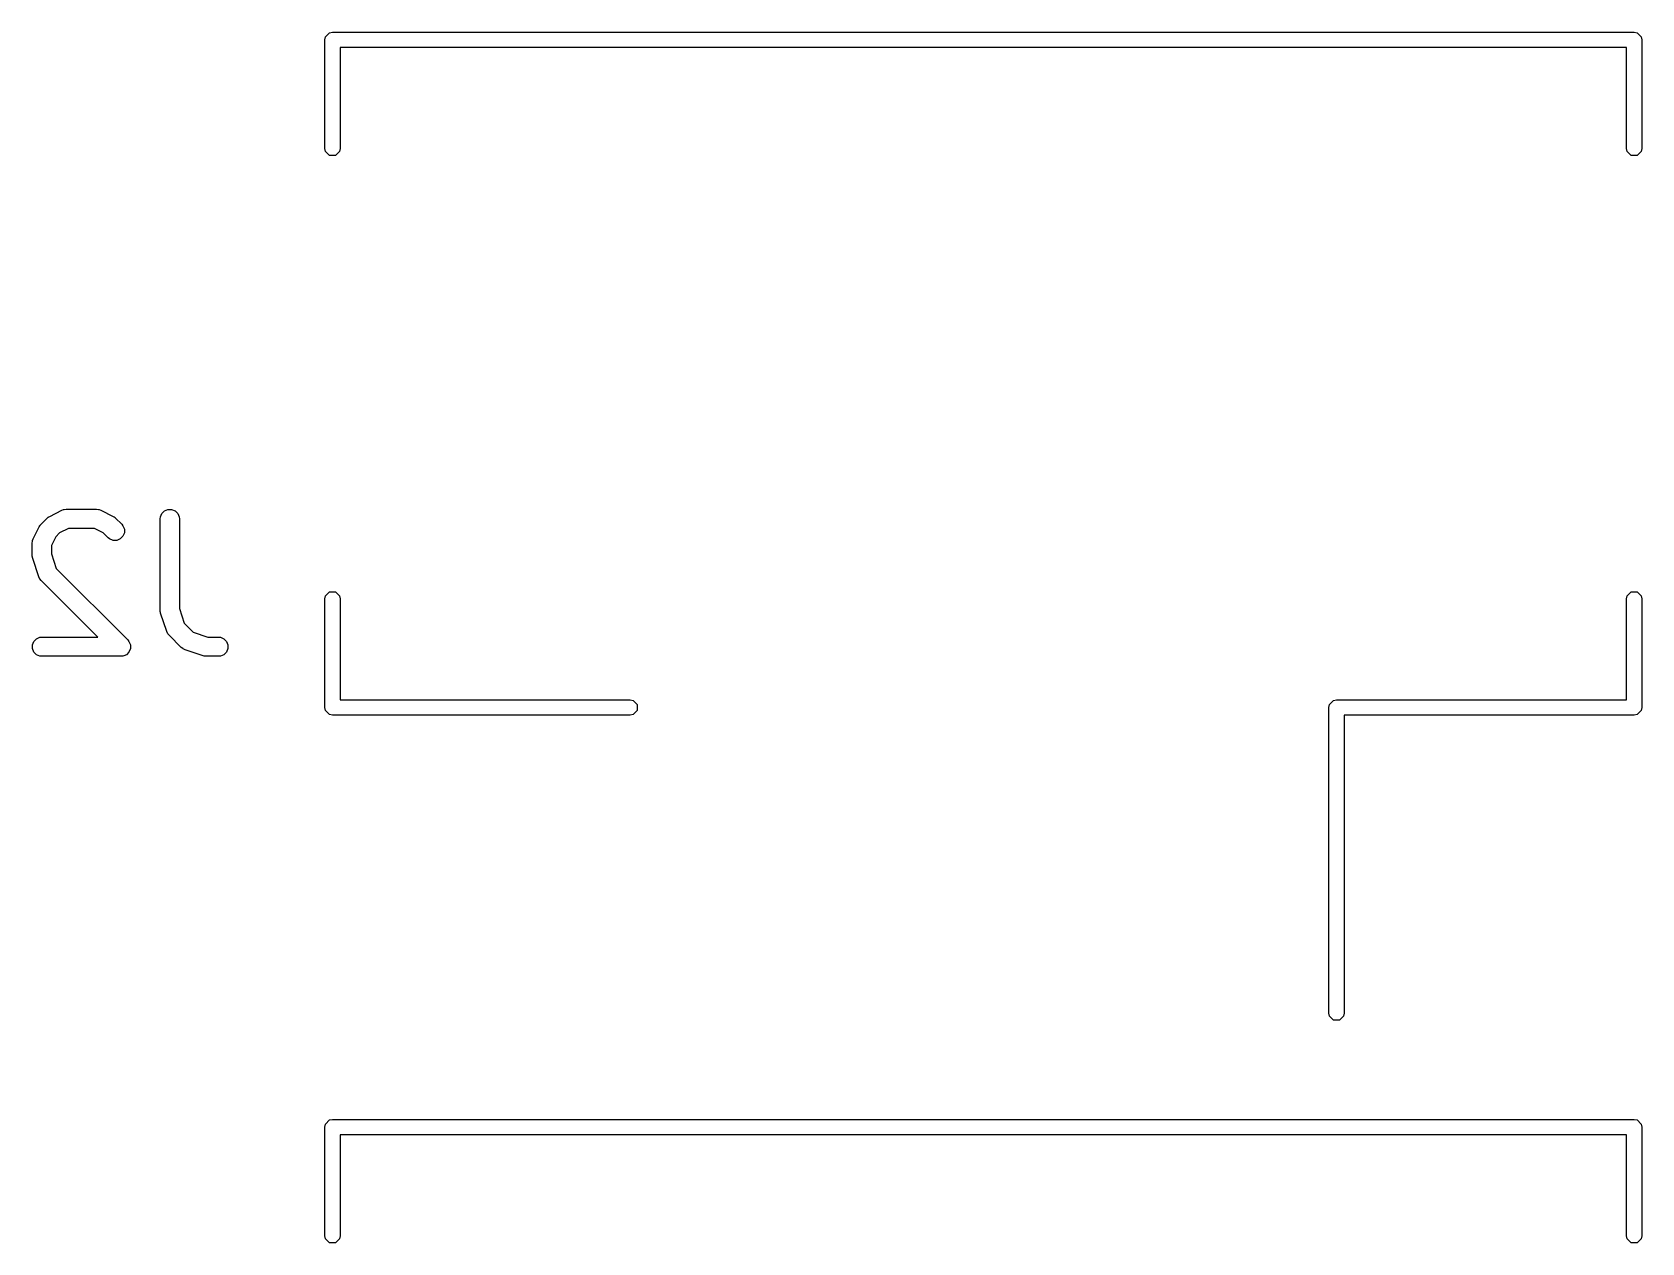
# Model space of a CAD drawing. Header units: inches. Extents: x 0.98 to 7.44, y -5.29 to -1.05.
# Drawn here: x 3.92 to 4.4152, y -2.1179 to -1.7453 of the extents above; entities that cross this region are included whole.
import ezdxf

# ---------------------------------------------------------------- set-up
doc = ezdxf.new("R2010")
doc.units = ezdxf.units.IN
doc.header["$MEASUREMENT"] = 0
doc.layers.add('BLACK', color=250, linetype='CONTINUOUS')

msp = doc.modelspace()

# ---------------------------------------------------------------- linework, layer by layer
at = {"layer": 'BLACK', "linetype": 'CONTINUOUS'}
for p, q in [((4.01004, -1.74764), (4.01022, -1.74673)), ((4.01004, -1.7811), (4.01004, -1.74764)), ((4.01022, -1.74673), (4.0115, -1.74546)), ((4.0115, -1.74546), (4.0124, -1.74528)), ((4.0124, -1.74528), (4.4128, -1.74528)), ((4.4128, -1.74528), (4.4137, -1.74546)), ((4.4137, -1.74546), (4.41498, -1.74673)), ((4.41498, -1.74673), (4.41516, -1.74764)), ((4.41516, -1.74764), (4.41516, -1.7811)), ((4.41043, -1.75), (4.01476, -1.75)), ((4.01476, -1.75), (4.01476, -1.7811)), ((4.41043, -1.7811), (4.41043, -1.75)), ((4.01022, -1.78201), (4.01004, -1.7811)), ((4.0115, -1.78328), (4.01022, -1.78201)), ((4.01458, -1.78201), (4.01331, -1.78328)), ((4.01476, -1.7811), (4.01458, -1.78201)), ((4.41061, -1.78201), (4.41043, -1.7811)), ((4.41189, -1.78328), (4.41061, -1.78201)), ((4.41498, -1.78201), (4.4137, -1.78328)), ((4.41516, -1.7811), (4.41498, -1.78201)), ((4.01331, -1.78328), (4.0115, -1.78328)), ((4.4137, -1.78328), (4.41189, -1.78328)), ((3.92275, -1.89673), (3.92463, -1.89486)), ((3.92463, -1.89486), (3.92485, -1.89467)), ((3.92485, -1.89467), (3.9249, -1.89461)), ((3.9249, -1.89461), (3.92499, -1.89456)), ((3.92499, -1.89456), (3.92507, -1.89449)), ((3.92507, -1.89449), (3.92515, -1.89446)), ((3.92515, -1.89446), (3.92539, -1.89431)), ((3.92539, -1.89431), (3.92914, -1.89243)), ((3.92914, -1.89243), (3.92969, -1.89222)), ((3.92969, -1.89222), (3.92979, -1.89222)), ((3.92979, -1.89222), (3.92989, -1.89218)), ((3.92989, -1.89218), (3.93046, -1.89212)), ((3.93046, -1.89212), (3.93984, -1.89212)), ((3.93984, -1.89212), (3.94041, -1.89218)), ((3.94041, -1.89218), (3.94051, -1.89222)), ((3.94051, -1.89222), (3.94062, -1.89222)), ((3.94062, -1.89222), (3.94116, -1.89243)), ((3.94116, -1.89243), (3.94491, -1.89431)), ((3.94491, -1.89431), (3.94516, -1.89446)), ((3.94516, -1.89446), (3.94523, -1.89449)), ((3.94523, -1.89449), (3.94531, -1.89456)), ((3.94531, -1.89456), (3.9454, -1.89461)), ((3.9454, -1.89461), (3.94545, -1.89467)), ((3.94545, -1.89467), (3.94568, -1.89486)), ((3.94568, -1.89486), (3.94755, -1.89673)), ((3.95938, -1.89507), (3.95944, -1.8945)), ((3.95938, -1.92319), (3.95938, -1.89507)), ((3.95944, -1.8945), (3.95988, -1.89343)), ((3.95988, -1.89343), (3.9607, -1.89262)), ((3.9607, -1.89262), (3.96176, -1.89218)), ((3.96176, -1.89218), (3.96291, -1.89218)), ((3.96291, -1.89218), (3.96398, -1.89262)), ((3.96398, -1.89262), (3.96479, -1.89343)), ((3.96479, -1.89343), (3.96523, -1.8945)), ((3.96523, -1.8945), (3.96529, -1.89507)), ((3.96529, -1.89507), (3.96529, -1.92271)), ((3.92012, -1.90179), (3.92032, -1.90125)), ((3.92032, -1.90125), (3.9222, -1.8975)), ((3.9222, -1.8975), (3.92236, -1.89725)), ((3.92236, -1.89725), (3.92239, -1.89718)), ((3.92239, -1.89718), (3.92245, -1.8971)), ((3.92245, -1.8971), (3.92251, -1.89701)), ((3.92251, -1.89701), (3.92257, -1.89696)), ((3.92257, -1.89696), (3.92275, -1.89673)), ((3.92727, -1.90057), (3.92592, -1.90327)), ((3.92846, -1.89937), (3.92727, -1.90057)), ((3.93116, -1.89802), (3.92846, -1.89937)), ((3.93914, -1.89802), (3.93116, -1.89802)), ((3.94184, -1.89937), (3.93914, -1.89802)), ((3.94338, -1.90091), (3.94184, -1.89937)), ((3.94382, -1.90128), (3.94338, -1.90091)), ((3.94489, -1.90172), (3.94382, -1.90128)), ((3.9471, -1.90128), (3.94604, -1.90172)), ((3.94792, -1.90046), (3.9471, -1.90128)), ((3.94755, -1.89673), (3.94792, -1.89718)), ((3.94792, -1.89718), (3.94836, -1.89825)), ((3.94836, -1.8994), (3.94792, -1.90046)), ((3.94836, -1.89825), (3.94836, -1.8994)), ((3.92001, -1.90257), (3.92007, -1.90199)), ((3.92001, -1.90632), (3.92001, -1.90257)), ((3.92007, -1.90199), (3.92011, -1.9019)), ((3.92011, -1.9019), (3.92012, -1.90179)), ((3.92592, -1.90327), (3.92592, -1.90584)), ((3.92592, -1.90584), (3.92742, -1.91035)), ((3.94604, -1.90172), (3.94489, -1.90172)), ((3.92004, -1.90661), (3.92001, -1.90632)), ((3.92004, -1.90669), (3.92004, -1.90661)), ((3.92006, -1.90679), (3.92004, -1.90669)), ((3.92007, -1.9069), (3.92006, -1.90679)), ((3.9201, -1.90697), (3.92007, -1.9069)), ((3.92016, -1.90725), (3.9201, -1.90697)), ((3.92204, -1.91288), (3.92016, -1.90725)), ((3.92742, -1.91035), (3.94943, -1.93235)), ((3.92228, -1.91341), (3.92204, -1.91288)), ((3.92234, -1.91349), (3.92228, -1.91341)), ((3.92239, -1.91358), (3.92234, -1.91349)), ((3.92275, -1.91403), (3.92239, -1.91358)), ((3.94021, -1.93149), (3.92275, -1.91403)), ((4.01004, -1.91969), (4.01022, -1.91878)), ((4.01004, -1.95315), (4.01004, -1.91969)), ((4.01022, -1.91878), (4.0115, -1.9175)), ((4.0115, -1.9175), (4.01331, -1.9175)), ((4.01331, -1.9175), (4.01458, -1.91878)), ((4.01458, -1.91878), (4.01476, -1.91969)), ((4.01476, -1.91969), (4.01476, -1.95079)), ((4.41043, -1.91969), (4.41061, -1.91878)), ((4.41043, -1.95079), (4.41043, -1.91969)), ((4.41061, -1.91878), (4.41189, -1.9175)), ((4.41189, -1.9175), (4.4137, -1.9175)), ((4.4137, -1.9175), (4.41498, -1.91878)), ((4.41498, -1.91878), (4.41516, -1.91969)), ((4.41516, -1.91969), (4.41516, -1.95315)), ((3.95941, -1.92348), (3.95938, -1.92319)), ((3.95941, -1.92356), (3.95941, -1.92348)), ((3.95943, -1.92366), (3.95941, -1.92356)), ((3.95944, -1.92377), (3.95943, -1.92366)), ((3.95947, -1.92384), (3.95944, -1.92377)), ((3.95953, -1.92413), (3.95947, -1.92384)), ((3.96141, -1.92975), (3.95953, -1.92413)), ((3.96529, -1.92271), (3.96679, -1.92722)), ((3.96165, -1.93028), (3.96141, -1.92975)), ((3.96171, -1.93036), (3.96165, -1.93028)), ((3.96176, -1.93046), (3.96171, -1.93036)), ((3.96212, -1.93091), (3.96176, -1.93046)), ((3.96587, -1.93465), (3.96212, -1.93091)), ((3.96679, -1.92722), (3.96956, -1.92999)), ((3.96956, -1.92999), (3.97406, -1.93149)), ((3.92007, -1.93387), (3.92051, -1.9328)), ((3.92007, -1.93502), (3.92007, -1.93387)), ((3.92051, -1.93608), (3.92007, -1.93502)), ((3.92051, -1.9328), (3.92133, -1.93199)), ((3.92133, -1.93199), (3.92239, -1.93155)), ((3.92239, -1.93155), (3.92297, -1.93149)), ((3.92297, -1.93149), (3.94021, -1.93149)), ((3.94943, -1.93235), (3.94979, -1.9328)), ((3.94979, -1.9328), (3.95023, -1.93387)), ((3.95023, -1.93502), (3.94979, -1.93608)), ((3.95023, -1.93387), (3.95023, -1.93502)), ((3.96632, -1.93502), (3.96587, -1.93465)), ((3.96642, -1.93506), (3.96632, -1.93502)), ((3.9665, -1.93513), (3.96642, -1.93506)), ((3.96703, -1.93537), (3.9665, -1.93513)), ((3.97265, -1.93724), (3.96703, -1.93537)), ((3.97406, -1.93149), (3.97733, -1.93149)), ((3.97733, -1.93149), (3.97791, -1.93155)), ((3.97791, -1.93155), (3.97897, -1.93199)), ((3.97897, -1.93199), (3.97979, -1.9328)), ((3.97979, -1.9328), (3.98023, -1.93387)), ((3.98023, -1.93502), (3.97979, -1.93608)), ((3.98023, -1.93387), (3.98023, -1.93502)), ((3.92133, -1.9369), (3.92051, -1.93608)), ((3.92239, -1.93734), (3.92133, -1.9369)), ((3.92297, -1.93739), (3.92239, -1.93734)), ((3.94734, -1.93739), (3.92297, -1.93739)), ((3.94791, -1.93734), (3.94734, -1.93739)), ((3.94823, -1.93721), (3.94791, -1.93734)), ((3.94898, -1.9369), (3.94823, -1.93721)), ((3.94979, -1.93608), (3.94898, -1.9369)), ((3.97294, -1.93731), (3.97265, -1.93724)), ((3.97301, -1.93734), (3.97294, -1.93731)), ((3.97311, -1.93735), (3.97301, -1.93734)), ((3.97322, -1.93737), (3.97311, -1.93735)), ((3.97329, -1.93737), (3.97322, -1.93737)), ((3.97358, -1.93739), (3.97329, -1.93737)), ((3.97733, -1.93739), (3.97358, -1.93739)), ((3.97791, -1.93734), (3.97733, -1.93739)), ((3.97897, -1.9369), (3.97791, -1.93734)), ((3.97979, -1.93608), (3.97897, -1.9369)), ((4.01476, -1.95079), (4.10394, -1.95079)), ((4.10394, -1.95079), (4.10484, -1.95097)), ((4.32036, -1.95097), (4.32126, -1.95079)), ((4.32126, -1.95079), (4.41043, -1.95079)), ((4.01022, -1.95405), (4.01004, -1.95315)), ((4.0115, -1.95533), (4.01022, -1.95405)), ((4.0124, -1.95551), (4.0115, -1.95533)), ((4.10394, -1.95551), (4.0124, -1.95551)), ((4.10484, -1.95533), (4.10394, -1.95551)), ((4.10484, -1.95097), (4.10612, -1.95225)), ((4.10612, -1.95405), (4.10484, -1.95533)), ((4.10612, -1.95225), (4.10612, -1.95405)), ((4.3189, -1.95315), (4.31908, -1.95225)), ((4.3189, -2.04724), (4.3189, -1.95315)), ((4.31908, -1.95225), (4.32036, -1.95097)), ((4.4128, -1.95551), (4.32362, -1.95551)), ((4.32362, -1.95551), (4.32362, -2.04724)), ((4.4137, -1.95533), (4.4128, -1.95551)), ((4.41498, -1.95405), (4.4137, -1.95533)), ((4.41516, -1.95315), (4.41498, -1.95405)), ((4.31908, -2.04815), (4.3189, -2.04724)), ((4.32036, -2.04943), (4.31908, -2.04815)), ((4.32216, -2.04943), (4.32036, -2.04943)), ((4.32344, -2.04815), (4.32216, -2.04943)), ((4.32362, -2.04724), (4.32344, -2.04815)), ((4.01004, -2.08228), (4.01022, -2.08138)), ((4.01004, -2.11575), (4.01004, -2.08228)), ((4.01022, -2.08138), (4.0115, -2.0801)), ((4.0115, -2.0801), (4.0124, -2.07992)), ((4.0124, -2.07992), (4.4128, -2.07992)), ((4.4128, -2.07992), (4.4137, -2.0801)), ((4.4137, -2.0801), (4.41498, -2.08138)), ((4.41498, -2.08138), (4.41516, -2.08228)), ((4.41516, -2.08228), (4.41516, -2.11575)), ((4.41043, -2.08465), (4.01476, -2.08465)), ((4.01476, -2.08465), (4.01476, -2.11575)), ((4.41043, -2.11575), (4.41043, -2.08465)), ((4.01022, -2.11665), (4.01004, -2.11575)), ((4.0115, -2.11793), (4.01022, -2.11665)), ((4.01331, -2.11793), (4.0115, -2.11793)), ((4.01458, -2.11665), (4.01331, -2.11793)), ((4.01476, -2.11575), (4.01458, -2.11665)), ((4.41061, -2.11665), (4.41043, -2.11575)), ((4.41189, -2.11793), (4.41061, -2.11665)), ((4.4137, -2.11793), (4.41189, -2.11793)), ((4.41498, -2.11665), (4.4137, -2.11793)), ((4.41516, -2.11575), (4.41498, -2.11665))]:
    msp.add_line(p, q, dxfattribs=at)

doc.saveas('drawing.dxf')
